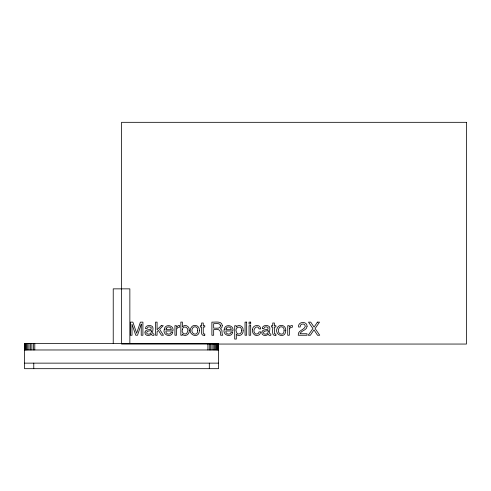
<?xml version="1.0" encoding="UTF-8"?>
<svg xmlns="http://www.w3.org/2000/svg" width="491" height="491" viewBox="0 0 491 491"><rect width="100%" height="100%" fill="white"/><g stroke="black" fill="none" stroke-linecap="round" stroke-linejoin="round"><path stroke-width="0.74" d="M218.538 343.553L24.55 343.553L24.55 368.68L218.538 368.68L218.52 343.553M24.55 349.973L218.538 349.973M24.55 363.137L218.538 363.137M218.213 343.553L218.213 349.973M217.74 343.553L217.74 349.973M217.108 343.553L217.108 349.973M216.328 343.553L216.328 349.973M215.408 343.553L215.408 349.973M214.371 343.553L214.371 349.973M213.223 343.553L213.223 349.973M211.977 343.553L211.977 349.973M210.664 343.553L210.664 349.973M209.295 343.553L209.295 349.973M209.313 363.137L209.313 368.68M207.896 343.553L207.896 349.973M129.857 343.553L129.857 288.855L113.231 288.855L113.231 343.553M34.793 343.553L34.793 349.973M33.775 363.137L33.775 368.68M33.406 343.553L33.406 349.973M31.866 343.553L31.866 349.973M30.405 343.553L30.405 349.973M29.049 343.553L29.049 349.973M27.834 343.553L27.834 349.973M26.778 343.553L26.778 349.973M25.906 343.553L25.906 349.973M25.237 343.553L25.237 349.973M24.783 343.553L24.783 349.973M141.261 324.189L141.224 335.249L142.912 335.249L142.912 322.133L140.395 322.133L136.651 333.223L132.883 322.133L130.342 322.133L130.342 335.249L132.036 335.249L131.993 324.189L135.761 335.249L137.517 335.249L141.261 324.189M241.48 330.412C242.444 333.954 236.809 335.832 236.337 331.83C234.238 326.994 242.008 324.803 241.48 330.412M182.364 329.498C180.7 333.211 186.58 336.267 187.458 331.898C189.679 327.7 183.039 324.582 182.364 329.498M189.262 330.283C190.011 334.083 184.825 337.673 182.321 334.027L182.321 335.249L180.841 335.249L180.841 322.09L182.406 322.09L182.406 326.846C184.843 323.606 190.017 326.497 189.262 330.283M199.389 330.271C199.321 340.269 185.77 334.205 191.705 326.84A3.946 3.946 0 0 1 194.013 325.502C196.891 324.778 199.714 327.337 199.389 330.271M252.546 329.541C251.509 333.131 255.228 337.047 258.745 335.034A3.277 3.277 0 0 0 260.187 333.512L260.66 331.867L259.095 331.867L258.284 333.542L256.093 334.089A1.97 1.97 0 0 1 254.792 333.168C251.828 329.921 257.315 323.661 259.095 328.902L260.66 328.902C260.592 323.784 252.392 324.735 252.546 329.541M285.768 330.271C285.701 340.269 272.149 334.205 278.084 326.84A3.946 3.946 0 0 1 280.392 325.502C283.27 324.778 286.093 327.337 285.768 330.271M164.252 329.553C162.325 335.2 171.525 338.219 172.771 332.247L171.193 332.247C170.414 335.433 165.246 334.371 165.897 330.983L172.906 330.983C174.44 324.907 164.632 323.452 164.252 329.553M224.209 329.553C222.276 335.2 231.476 338.219 232.728 332.247L231.144 332.247C230.365 335.433 225.197 334.371 225.854 330.983L232.857 330.983C234.391 324.907 224.583 323.452 224.209 329.553M243.125 330.259C243.966 334.027 238.964 337.655 236.312 334.181L236.312 339.06L234.704 339.06L234.704 325.736L236.269 325.736L236.269 327C238.595 323.575 243.831 326.472 243.125 330.259M220.477 325.84C220.514 329.234 215.641 327.908 213.665 328.141L213.665 323.661C215.641 323.968 220.391 322.452 220.477 325.84M145.005 332.112C144.262 335.795 149.663 336.679 151.412 333.984L151.688 334.868L152.891 335.457L153.996 335.292L153.996 334.107C150.774 334.15 154.426 328.332 152.351 326.466C150.258 324.668 145.33 325.165 145.446 328.608L146.944 328.608L148.036 326.981L150.08 326.908L151.228 327.669L150.989 329.301C149 329.835 145.545 329.436 145.005 332.112M261.869 332.112C261.126 335.795 266.527 336.679 268.27 333.984L268.546 334.868L269.755 335.457L270.86 335.292L270.86 334.107C267.632 334.15 271.29 328.332 269.209 326.466C267.116 324.668 262.194 325.165 262.311 328.608L263.808 328.608L264.901 326.981L266.938 326.908L268.092 327.669L267.853 329.301C265.858 329.835 262.409 329.436 261.869 332.112M307.078 326.251C307.059 330.425 301.21 330.259 300.032 333.733L307.016 333.733L307.016 335.249L298.24 335.249C297.564 330.155 304.297 330.259 305.304 326.325C305.359 322.691 299.442 323.489 300.185 327L298.553 327C297.656 321.433 307.176 320.776 307.078 326.251M197.713 330.314C197.861 337.55 189.09 333.309 192.803 327.939A2.185 2.185 0 0 1 194.258 326.883C196.351 326.288 197.983 328.332 197.713 330.314M284.093 330.314C284.24 337.55 275.469 333.309 279.183 327.939A2.185 2.185 0 0 1 280.637 326.883C282.73 326.288 284.357 328.332 284.093 330.314M222.282 325.668L221.797 327.601L220.434 328.804L221.889 330.296L222.208 334.15L222.779 335.249L220.6 335.249C221.183 330.124 218.839 328.473 213.665 329.627L213.665 335.249L211.891 335.249L211.891 322.133C214.99 322.434 222.092 320.549 222.282 325.668M151.326 331.677C151.461 333.868 147.987 335.163 146.76 333.328C146.023 330.486 149.786 331.235 151.326 330.382L151.326 331.677M268.19 331.677C268.319 333.868 264.852 335.163 263.624 333.328C262.888 330.486 266.65 331.235 268.19 330.382L268.19 331.677M176.692 328.792L176.527 335.249L174.925 335.249L174.925 325.686L176.447 325.686L176.447 327.337L178.159 325.65L179.571 325.521L179.571 327.215L177.975 327.368L176.692 328.792M289.494 328.792L289.334 335.249L287.726 335.249L287.726 325.686L289.248 325.686L289.248 327.337L290.96 325.65L292.372 325.521L292.372 327.215L290.776 327.368L289.494 328.792M166.161 328.583L165.94 329.707L171.255 329.707C171.568 326.736 167.087 325.785 166.161 328.583M226.118 328.583L225.897 329.707L231.206 329.707C231.525 326.736 227.038 325.785 226.118 328.583M317.395 322.133L314.074 327.153L310.729 322.133L308.508 322.133L312.908 328.528L308.213 335.249L310.355 335.249L313.988 329.86L317.524 335.249L319.727 335.249L315.112 328.528L319.512 322.133L317.395 322.133M161.201 325.686L157.077 329.749L157.077 322.133L155.537 322.133L155.537 335.249L157.077 335.249L157.077 331.658L158.427 330.431L161.41 335.249L163.46 335.249L159.593 329.271L163.257 325.686L161.201 325.686M204.778 335.249C199.898 336.66 201.869 329.43 201.623 327L200.328 327L200.328 325.686L201.623 325.686L201.623 323.017L203.249 323.017L203.249 325.686L204.778 325.686L204.778 327L203.249 327L203.249 333.242L203.587 333.911L204.778 333.984L204.778 335.249M275.905 335.249C271.026 336.66 272.996 329.43 272.757 327L271.462 327L271.462 325.686L272.757 325.686L272.757 323.017L274.377 323.017L274.377 325.686L275.905 325.686L275.905 327L274.377 327L274.377 333.242L274.721 333.911L275.905 333.984L275.905 335.249M466.45 122.32L121.541 122.32L121.541 344.05L466.45 344.05L466.45 122.32M246.654 322.133L245.046 322.133L245.046 335.249L246.654 335.249L246.654 322.133M250.692 322.133L249.06 322.133L249.06 323.956L250.692 323.956L250.692 322.133M250.692 325.736L249.06 325.736L249.06 335.249L250.692 335.249L250.692 325.736"/></g></svg>
